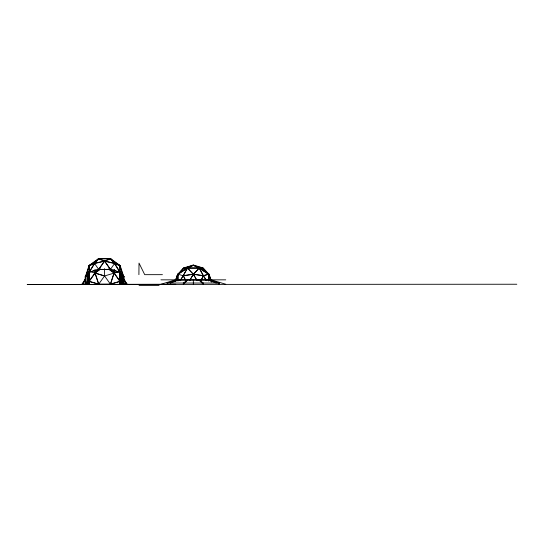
<?xml version="1.0" encoding="UTF-8"?>
<svg xmlns="http://www.w3.org/2000/svg" width="544" height="544" viewBox="0 0 544 544"><rect width="100%" height="100%" fill="white"/><g stroke="black" fill="none" stroke-linecap="round" stroke-linejoin="round"><path stroke-width="0.82" d="M89.026 284.24L89.026 265.526L98.634 258.556L110.5 258.556L120.102 265.526L123.774 276.808L120.088 272.218L114.662 263.31L110.5 258.556L109.018 258.733M89.338 284.24L89.304 265.724L98.729 258.883L110.391 258.876L119.83 265.724L123.44 276.801L122.733 275.407M120.102 281.398L114.172 272.959L114.172 269.688L114.172 272.959L110.5 284.24L120.19 281.398M177.806 280.874L177.806 274.142L183.743 267.9L193.344 265.037L202.953 267.9L208.889 274.142L211.772 281.894M178.085 280.922L178.085 274.319L183.899 268.192L193.344 265.37L202.79 268.192L208.617 274.319L211.194 281.16M138.904 274.666L139.012 263.072L144.718 274.666L162.432 274.666M119.966 279.623L119.836 281.309L114.009 273.02L108.603 269.117M88.686 267.927L89.026 265.526L94.472 263.31L104.564 260.936L110.5 258.556L112.071 260.528M89.026 265.526L90.508 264.935L89.026 265.526L85.36 276.808L89.046 272.218L98.729 269.504L110.405 269.504L119.83 272.292L123.44 276.808M85.694 276.801L89.298 265.73L94.642 263.548L104.55 261.215L110.405 258.883L114.485 263.548L119.83 272.286M89.298 281.316L98.736 284.111L110.391 284.111L113.995 273.027L114.009 269.81M175.188 281.112L177.806 274.142L187.415 267.9L193.344 265.037L199.281 267.9L208.889 274.142L211.711 281.908M175.501 281.16L178.078 274.312L187.51 268.192L193.344 265.37L199.172 268.178L208.61 274.312L211.113 281.18M175.27 281.132L177.806 274.142L183.43 275.801L193.338 274.312L203.266 275.801L208.889 274.142L208.889 280.874M175.583 281.18L178.078 274.319M200.886 280.718L203.266 275.801L199.186 268.192L193.358 274.319L189.591 280.69L193.344 274.142L199.281 267.9L208.882 274.142L203.442 275.652L193.344 274.142L183.253 275.652L180.078 280.656M201.015 280.656L203.442 275.652L199.281 267.9M86.795 273.965L85.36 276.808L89.026 272.218L94.472 263.31L98.634 258.556L100.116 258.733M180.309 280.718L187.524 268.178L193.338 274.312L197.105 280.69M82.266 283.92L85.333 279.045L82.375 284.24M82.62 283.92L85.333 279.63L82.729 284.24M85.843 283.92L88.903 279.045L85.945 283.92M88.794 279.045L86.19 284.24M86.299 283.92L88.794 279.63M85.666 284.24L85.666 276.808L89.298 272.292L94.642 263.548L98.729 258.883L104.55 261.215L114.485 263.548L119.83 265.724L119.796 284.24M120.557 268.722L120.102 265.526L114.662 263.31L110.405 269.498L104.577 261.215L98.729 269.498L94.472 263.31M100.45 268.974L94.962 272.959L88.883 281.398L98.627 284.24L104.564 275.951L94.962 272.959L94.962 269.688M89.026 272.218L98.627 269.375L104.564 260.936L114.662 263.31M97.58 259.869L98.634 258.556L104.564 260.936L110.5 269.375L120.102 272.218L123.767 277.148L120.088 272.558M85.224 284.24L85.224 276.495L88.903 271.898L89.046 284.24M85.367 284.24L85.367 276.495L89.046 271.898M89.338 272.218L85.367 277.148L89.046 272.558M177.011 275.652L178.051 274.455M180.635 271.476L183.743 267.9L202.953 267.9L206.06 271.476M177.296 275.801L178.398 274.53M182.804 269.457L183.899 268.192L202.776 268.178L203.891 269.457M187.891 279.84L183.335 284.24L183.335 283.03L187.585 280.058M100.524 269.117L95.139 273.027L89.298 281.309L88.971 277.107M170.306 283.064L179.058 279.84M90.474 271.735L104.564 275.964L118.653 271.735M160.942 284.24L175.678 279.84M113.995 273.027L118.415 271.823M110.391 284.111L119.836 281.316M167.13 284.24L167.13 283.03L178.262 280.058L208.434 280.058L219.565 283.03L219.565 284.24L217.974 283.648M98.627 269.375L110.5 269.375M118.619 264.935L120.102 265.526L120.102 284.24L120.088 271.898L123.91 276.495L123.91 284.24M88.937 272.687L89.236 283.92M120.19 272.687L119.898 283.92M120.088 271.898L123.91 276.495M85.218 276.808L85.666 276.808M123.916 276.808L123.468 276.808L123.468 284.24M122.937 284.24L120.231 279.63L122.835 283.92M160.942 279.84L225.753 279.84M167.13 283.03L219.565 283.03M89.338 283.92L81.321 284.24M119.796 283.92L127.806 284.24M516.8 284.24L27.2 284.485L175.732 284.24M139.046 285.444L159.072 285.444M211.018 279.84L225.753 284.24M207.638 279.84L216.383 283.064M199.111 280.058L203.361 283.03L203.361 284.24L198.805 279.84M108.684 268.974L114.172 272.959M208.644 274.455L209.678 275.652M104.564 275.951L110.5 284.24M203.442 275.652L206.618 280.656M203.266 275.801L206.387 280.718M126.861 283.92L123.801 279.045L126.759 284.24M126.514 283.92L123.801 279.63L126.405 284.24M123.291 283.92L120.231 279.045L120.333 279.63M197.166 280.629L193.344 274.142L187.415 267.9L183.253 275.652L185.681 280.656M121.978 273.251L123.774 276.808M183.43 275.801L185.81 280.718M98.743 284.097L95.139 273.027L95.118 269.817M94.962 272.959L98.627 284.24M208.61 274.319L208.61 280.922M193.344 279.84L193.344 284.24M123.767 276.495L123.801 284.24M123.658 283.92L123.366 277.018L123.291 284.24M121.978 283.92L121.978 274.917L121.686 283.92M121.876 283.92L121.876 274.788L121.577 283.92M120.231 271.898L120.231 284.24M104.564 268.634L104.564 275.964M88.903 271.898L88.903 284.24M87.557 283.92L87.557 274.788L87.258 283.92M87.448 283.92L87.448 274.917L87.156 283.92M85.843 284.24L85.768 277.018L85.476 283.92"/></g></svg>
